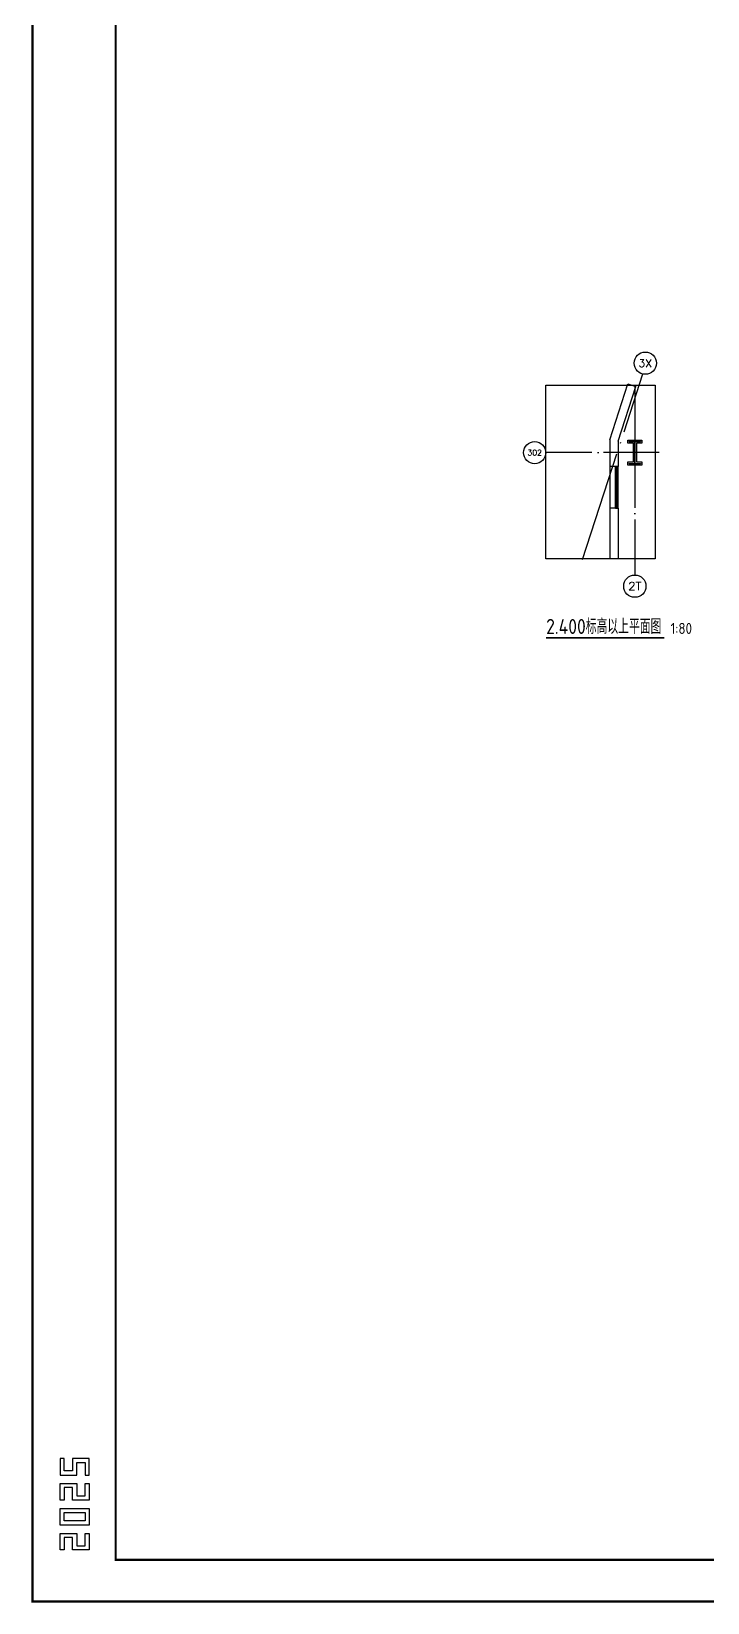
# Model space of a CAD drawing. Extents: x -1396510 to 1250330, y -1892470 to 1623980.
# Drawn here: x -12811 to 11535, y -1383328 to -1326760 of the extents above; entities that cross this region are included whole.
import ezdxf
from ezdxf.enums import TextEntityAlignment as Align

# ---------------------------------------------------------------- set-up
doc = ezdxf.new("R2010")
doc.units = 0
doc.header["$LTSCALE"] = 1000
doc.header["$MEASUREMENT"] = 0
doc.linetypes.add('DOTE', pattern=[2.42, 2, -0.2, 0.02, -0.2])
doc.layers.get('Defpoints').update_dxf_attribs({"color": 210})
for name, color, linetype in [('0-cxFrame', 155, 'Continuous'), ('A-AXIS-D', 1, 'Continuous'), ('A-AXIS-DOTE', 14, 'DOTE'), ('A-AXIS-DP', 126, 'Continuous'), ('A-AXIS-SYMB', 3, 'Continuous'), ('A-HATCH-2', 251, 'Continuous'), ('A-LIN-V', 9, 'Continuous'), ('A-WINDOW', 140, 'Continuous'), ('AS-COLN', 6, 'Continuous'), ('AS-WALL', 40, 'Continuous'), ('建-墙-幕', 4, 'Continuous')]:
    doc.layers.add(name, color=color, linetype=linetype)
doc.layers.add('0-cxText', color=131, linetype='Continuous', lineweight=25)
doc.layers.add('A-云线2', color=3, linetype='Continuous', plot=False)
doc.styles.add('_TCH_AXIS', font='COMPLEX', dxfattribs={"bigfont": 'GBCBIG'})
doc.styles.add('cx_tuming', font='simhei.ttf')
doc.styles.add('cx_tuqian1', font='')
doc.styles.get("Standard").update_dxf_attribs({"font": 'gbenor.shx', "bigfont": 'gbcbig.shx'})
doc.styles.add('黑体', font='simhei.ttf', dxfattribs={"height": 12})
doc.styles.get('cx_tuqian1').set_extended_font_data('SimSun')

# ---------------------------------------------------------------- blocks, each defined once
blk = doc.blocks.new('w42343243')
at = {"layer": 'A-HATCH-2', "color": 8}
blk.add_lwpolyline([(-165104, 621070), (-164604, 621070), (-164604, 620958), (-164800, 620958), (-164800, 620282), (-164604, 620282), (-164604, 620170), (-165104, 620170), (-165104, 620282), (-164908, 620282), (-164908, 620958), (-165104, 620958)], close=True, dxfattribs=at)
at = {"layer": 'AS-COLN', "color": 3}
blk.add_lwpolyline([(-165054, 621020), (-164654, 621020), (-164654, 621008), (-164850, 621008), (-164850, 620232), (-164654, 620232), (-164654, 620220), (-165054, 620220), (-165054, 620232), (-164858, 620232), (-164858, 621008), (-165054, 621008)], close=True, dxfattribs=at)
blk = doc.blocks.new('42343')
at = {"layer": 'A-WINDOW'}
blk.add_blockref('w42343243', (-157010, -53750), dxfattribs=at)
blk = doc.blocks.new('世赫3#厂房一层0821')
at = {"layer": 'A-AXIS-D'}
for centre in [(-8632.8, -50630.4), (-12615.8, -53850), (-9010, -58660)]:
    blk.add_circle(centre, 400, dxfattribs=at)
at = {"layer": 'A-AXIS-DOTE', "color": 8}
for p, q in [((-9010, -51420), (-9010, -58260)), ((-8135.8, -53850), (-12215.8, -53850))]:
    blk.add_line(p, q, dxfattribs=at)
at = {"layer": 'A-AXIS-DOTE', "color": 8, "ltscale": 2}
blk.add_lwpolyline([(-10889.2, -57700.9), (-8720.1, -51015.4)], dxfattribs=at)
at = {"layer": 'A-AXIS-DP', "const_width": 56}
blk.add_lwpolyline([(-12202.8, -60515.8), (-7946.4, -60515.8)], dxfattribs=at)
at = {"layer": 'A-AXIS-SYMB'}
blk.add_lwpolyline([(-12215.8, -51420), (-8275.8, -51420), (-8275.8, -57670), (-12215.8, -57670)], close=True, dxfattribs=at)
at = {"layer": 'A-LIN-V'}
blk.add_line((-9910, -54350), (-9910, -55850), dxfattribs=at)
at = {"layer": 'AS-WALL'}
for p, q in [((-9910, -53386.7), (-9256.8, -51373.7)), ((-9610, -53434.2), (-8971.5, -51466.3)), ((-9256.8, -51373.7), (-8971.5, -51466.3)), ((-9910, -53386.7), (-9910, -54350)), ((-9610, -53434.2), (-9610, -54350)), ((-9610, -54350), (-9910, -54350)), ((-9910, -55850), (-9910, -57670)), ((-9610, -55850), (-9910, -55850)), ((-9610, -55850), (-9610, -57670)), ((-9610, -57670), (-9910, -57670))]:
    blk.add_line(p, q, dxfattribs=at)
at = {"layer": '建-墙-幕'}
for p, q in [((-9710, -55850), (-9710, -54350)), ((-9710, -54350), (-9610, -54350)), ((-9676.7, -55850), (-9676.7, -54350)), ((-9643.3, -55850), (-9643.3, -54350)), ((-9610, -55850), (-9610, -54350)), ((-9710, -55850), (-9610, -55850))]:
    blk.add_line(p, q, dxfattribs=at)
at = {"layer": 'A-WINDOW'}
blk.add_blockref('42343', (312854.2, -620720), dxfattribs=at)
at = {"layer": 'A-AXIS-D', "color": 7, "style": '_TCH_AXIS'}
for s, height, p, p2 in [('3X', 276.42, (-8876.3, -50768.6), (-8389.2, -50768.6)), ('302', 206.28, (-12876.1, -53953.1), (-12355.5, -53953.1)), ('2T', 288.12, (-9250.1, -58804.1), (-8769.9, -58804.1))]:
    blk.add_text(s, height=height, dxfattribs=at).set_placement(p, p2, align=Align.FIT)
at = {"layer": 'A-AXIS-DP', "color": 7}
for s, height, p in [('2.400标高以上平面图', 540.142, (-12202.8, -60380)), ('1:80', 400, (-7722.4, -60380))]:
    blk.add_text(s, height=height, dxfattribs=at).set_placement(p)
blk = doc.blocks.new('TK22.A0+2 L(Dragon)')
at = {"layer": '0-cxFrame', "color": 7, "const_width": 0.5}
blk.add_lwpolyline([(0, 0), (-1783, 0), (-1783, 841), (0, 841)], close=True, dxfattribs=at)
at = {"layer": '0-cxFrame', "const_width": 0.5}
blk.add_lwpolyline([(-80, 10), (-1763, 10), (-1763, 831), (-80, 831)], close=True, dxfattribs=at)
at = {"layer": 'Defpoints', "color": 2}
for points in [[(-1775.37, 34.37), (-1776.37, 34.37), (-1776.37, 30.37), (-1772.37, 30.37), (-1772.37, 33.37), (-1770.37, 33.37), (-1770.37, 30.37), (-1769.37, 30.37), (-1769.37, 34.37), (-1773.37, 34.37), (-1773.37, 31.37), (-1775.37, 31.37), (-1775.37, 34.37)], [(-1775.37, 24.37), (-1776.37, 24.37), (-1776.37, 28.37), (-1772.37, 28.37), (-1772.37, 25.37), (-1770.37, 25.37), (-1770.37, 28.37), (-1769.37, 28.37), (-1769.37, 24.37), (-1773.37, 24.37), (-1773.37, 27.37), (-1775.37, 27.37), (-1775.37, 24.37)], [(-1775.37, 12.37), (-1776.37, 12.37), (-1776.37, 16.37), (-1772.37, 16.37), (-1772.37, 13.37), (-1770.37, 13.37), (-1770.37, 16.37), (-1769.37, 16.37), (-1769.37, 12.37), (-1773.37, 12.37), (-1773.37, 15.37), (-1775.37, 15.37), (-1775.37, 12.37)]]:
    blk.add_lwpolyline(points, dxfattribs=at)
for points in [[(-1776.37, 18.37), (-1776.37, 22.37), (-1769.37, 22.37), (-1769.37, 18.37)], [(-1775.37, 19.37), (-1775.37, 21.37), (-1770.37, 21.37), (-1770.37, 19.37)]]:
    blk.add_lwpolyline(points, close=True, dxfattribs=at)
at = {"style": '黑体', "flags": 4}
blk.add_attdef('图幅', text='', height=3.3, dxfattribs=at).set_placement((-40, 3), align=Align.RIGHT)
at = {"layer": '0-cxText', "flags": 4}
for tag, height, style, p in [('建设单位', 3.5, 'cx_tuming', (-45, 240)), ('项目名称', 3.5, 'cx_tuming', (-45, 210)), ('子项名称', 3.5, 'cx_tuming', (-45, 180)), ('工程编号', 3.3, 'cx_tuqian1', (-35, 165)), ('图名1', 3.5, 'cx_tuming', (-45, 87)), ('图名2', 3.5, 'cx_tuming', (-45, 79)), ('图名3', 3.5, 'cx_tuming', (-45, 71)), ('出图日期', 3.3, 'cx_tuqian1', (-39, 60)), ('专业', 3.3, 'cx_tuqian1', (-55, 52)), ('图号', 3.3, 'cx_tuqian1', (-55, 44)), ('版次', 3.3, 'cx_tuqian1', (-20, 44))]:
    blk.add_attdef(tag, text='', height=height, dxfattribs=dict(at, style=style)).set_placement(p, align=Align.MIDDLE)
at = {"layer": 'Defpoints', "color": 6, "flags": 4}
for tag, height, style, p in [('tufu', 3.3, '黑体', (-12, 12)), ('dwfname', 4, 'cx_tuqian1', (-80, 3))]:
    blk.add_attdef(tag, text='', height=height, dxfattribs=dict(at, style=style)).set_placement(p, align=Align.RIGHT)

msp = doc.modelspace()

# ---------------------------------------------------------------- block references
at = {"layer": '0-cxFrame', "xscale": 150, "yscale": 150, "zscale": 150}
msp.add_blockref('TK22.A0+2 L(Dragon)', (254676.2, -1383290), dxfattribs=at)
at = {"layer": 'A-云线2'}
msp.add_blockref('世赫3#厂房一层0821', (17925.8, -1288074), dxfattribs=at)

doc.saveas('drawing.dxf')
